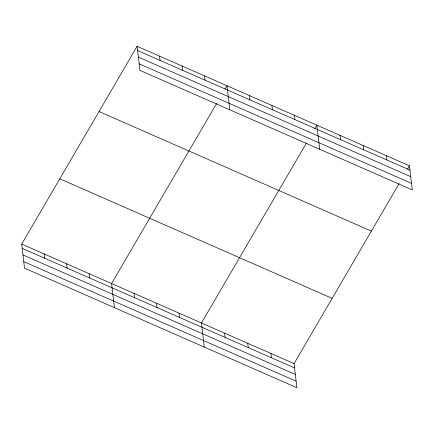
<?xml version="1.0" encoding="UTF-8"?>
<svg xmlns="http://www.w3.org/2000/svg" width="434" height="434" viewBox="0 0 434 434"><rect width="100%" height="100%" fill="white"/><g stroke="black" fill="none" stroke-linecap="round" stroke-linejoin="round"><path stroke-width="0.65" d="M399.112 183.571L294.062 363.627L296.894 387.719L24.532 268.179L21.7 244.087L137.106 46.281L409.468 165.821L412.3 189.913L139.938 70.373L137.106 46.281M216.631 103.476L111.581 283.532L114.408 307.63M224.98 89.165L226.987 85.726L229.819 109.818M306.512 142.927L201.457 322.983L204.289 347.075M314.862 128.61L316.869 125.176L319.695 149.269M407.466 169.255L409.468 165.821M137.611 50.572L409.973 170.117M138.381 57.109L410.743 176.649M139.168 63.836L411.535 183.381M99.023 111.554L371.385 231.1M59.783 178.808L332.146 298.353M21.7 244.087L294.062 363.627M22.205 248.384L294.567 367.923M22.969 254.915L295.337 374.455M23.761 261.648L296.124 381.188M386.32 155.66L386.824 159.956M363.166 145.498L363.67 149.795M340.017 135.337L340.522 139.634M294.398 115.314L294.903 119.61M271.928 105.451L272.433 109.748M249.458 95.588L249.962 99.885M270.914 353.466L271.418 357.762M247.76 343.305L248.264 347.601M204.517 75.863L205.022 80.16M224.611 333.144L225.116 337.44M182.047 66.001L182.551 70.297M159.576 56.138L160.081 60.434M178.987 313.12L179.492 317.417M156.517 303.257L157.027 307.554M134.052 293.395L134.556 297.691M89.111 273.675L89.616 277.966M66.641 263.812L67.145 268.103M44.17 253.95L44.675 258.246"/></g></svg>
